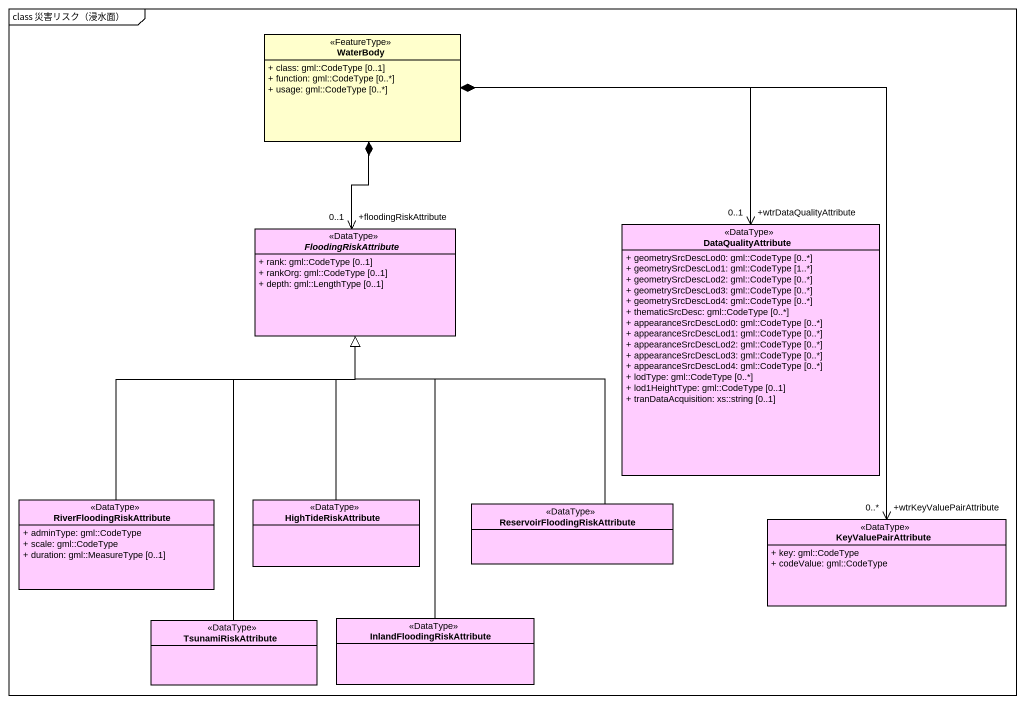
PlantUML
@startuml
mainframe class 災害リスク（浸水面）
hide circle
hide empty members
skinparam classAttributeIconSize 0
class WaterBody <<FeatureType>> #FFFFCC {
  + class: gml::CodeType [0..1]
  + function: gml::CodeType [0..*]
  + usage: gml::CodeType [0..*]
}
class DataQualityAttribute <<DataType>> #FFCCFF {
  + geometrySrcDescLod0: gml::CodeType [0..*]
  + geometrySrcDescLod1: gml::CodeType [1..*]
  + geometrySrcDescLod2: gml::CodeType [0..*]
  + geometrySrcDescLod3: gml::CodeType [0..*]
  + geometrySrcDescLod4: gml::CodeType [0..*]
  + thematicSrcDesc: gml::CodeType [0..*]
  + appearanceSrcDescLod0: gml::CodeType [0..*]
  + appearanceSrcDescLod1: gml::CodeType [0..*]
  + appearanceSrcDescLod2: gml::CodeType [0..*]
  + appearanceSrcDescLod3: gml::CodeType [0..*]
  + appearanceSrcDescLod4: gml::CodeType [0..*]
  + lodType: gml::CodeType [0..*]
  + lod1HeightType: gml::CodeType [0..1]
  + tranDataAcquisition: xs::string [0..1]
}
abstract class FloodingRiskAttribute <<DataType>> #FFCCFF {
  + rank: gml::CodeType [0..1]
  + rankOrg: gml::CodeType [0..1]
  + depth: gml::LengthType [0..1]
}
class RiverFloodingRiskAttribute <<DataType>> #FFCCFF {
  + adminType: gml::CodeType
  + scale: gml::CodeType
  + duration: gml::MeasureType [0..1]
}
class HighTideRiskAttribute <<DataType>> #FFCCFF
class "ReservoirFloodingRiskAttribute" as ReservoirFloodingRiskAttribu <<DataType>> #FFCCFF
class KeyValuePairAttribute <<DataType>> #FFCCFF {
  + key: gml::CodeType
  + codeValue: gml::CodeType
}
class TsunamiRiskAttribute <<DataType>> #FFCCFF
class InlandFloodingRiskAttribute <<DataType>> #FFCCFF
DataQualityAttribute "+wtrDataQualityAttribute\n0..1" <-up-* WaterBody
FloodingRiskAttribute "+floodingRiskAttribute\n0..1" <-up-* WaterBody
RiverFloodingRiskAttribute -up-|> FloodingRiskAttribute
HighTideRiskAttribute -up-|> FloodingRiskAttribute
ReservoirFloodingRiskAttribu -up-|> FloodingRiskAttribute
KeyValuePairAttribute "+wtrKeyValuePairAttribute\n0..*" <-up-* WaterBody
TsunamiRiskAttribute -up-|> FloodingRiskAttribute
InlandFloodingRiskAttribute -up-|> FloodingRiskAttribute
@enduml
